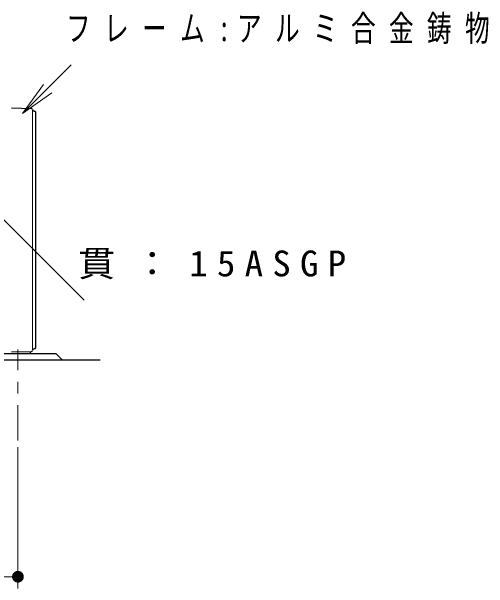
# Model space of a CAD drawing. Units: millimetres on the paper, scale 1:20. Extents: x -365 to 12, y -38 to 257.
# Drawn here: x -202.88 to -162.3, y 85.36 to 134.48 of the extents above; entities that cross this region are included whole.
import ezdxf

# ---------------------------------------------------------------- set-up
doc = ezdxf.new("R2010")
doc.units = ezdxf.units.MM
doc.linetypes.add('USER2', pattern=[6, 3, -1, 1, -1])
doc.layers.add('LY_1', color=7, linetype='Continuous', lineweight=25)
doc.styles.add('ＭＳ ゴシック', font='')
doc.styles.get('ＭＳ ゴシック').set_extended_font_data('MS Gothic')

# ---------------------------------------------------------------- blocks, each defined once
blk = doc.blocks.new('open_arrow')
at = {"color": 0, "linetype": 'Continuous', "lineweight": -2}
blk.add_lwpolyline([(7.5, 1.25), (0, 0), (7.5, -1.25)], dxfattribs=at)
blk = doc.blocks.new('filled_dot')
at = {"color": 0, "linetype": 'Continuous', "lineweight": -2, "const_width": 1.25}
blk.add_lwpolyline([(-0.625, 0, 1), (0.625, 0, 1)], format="xyb", close=True, dxfattribs=at)

msp = doc.modelspace()

# ---------------------------------------------------------------- linework, layer by layer
at = {"layer": 'LY_1', "lineweight": 13}
for p, q in [((-197.799, 129.937), (-201.929, 125.793)), ((-201.929, 125.793), (-200.165, 128.271)), ((-201.929, 125.793), (-199.811, 127.918)), ((-199.457, 127.565), (-201.929, 125.793)), ((-201.094, 126.105), (-201.094, 105.642)), ((-208.835, 122.036), (-196.709, 109.908)), ((-202.332, 97.395), (-202.332, 85.361)), ((-202.332, 86.361), (-276.332, 86.361))]:
    msp.add_line(p, q, dxfattribs=at)
at = {"layer": 'LY_1'}
for p, q in [((-202.875, 126.278), (-201.178, 126.228)), ((-200.832, 125.942), (-200.832, 105.833)), ((-199.082, 105.338), (-205.582, 105.338)), ((-202.875, 105.495), (-201.178, 105.546)), ((-201.294, 105.542), (-201.294, 105.338)), ((-199.082, 105.338), (-198.582, 104.838)), ((-272.582, 104.838), (-195.327, 104.838))]:
    msp.add_line(p, q, dxfattribs=at)
at = {"layer": 'LY_1', "linetype": 'USER2', "lineweight": 13}
msp.add_line((-202.332, 97.961), (-202.332, 105.695), dxfattribs=at)
at = {"layer": 'LY_1'}
for centre, radius, start, end in [((-201.182, 126.128), 0.1, 15.6243, 88), ((-200.869, 126.215), 0.225, 195.6243, 267.2924), ((-200.882, 125.94), 0.05, 360, 87.2924), ((-201.182, 105.646), 0.1, 272, 344.3757), ((-200.869, 105.558), 0.225, 92.7076, 164.3757), ((-200.882, 105.833), 0.05, 272.7076, 0)]:
    msp.add_arc(centre, radius, start, end, dxfattribs=at)

# ---------------------------------------------------------------- block references
at = {"layer": 'LY_1', "lineweight": 13}
for name, p, xscale, yscale, rotation in [('open_arrow', (-197.799, 129.937), 0.001, 0.001, 225.1), ('filled_dot', (-202.332, 86.361), 0.4, 0.4, 180)]:
    msp.add_blockref(name, p, dxfattribs=dict(at, xscale=xscale, yscale=yscale, rotation=rotation))

# ---------------------------------------------------------------- texts
at = {"layer": 'LY_1', "char_height": 2.199, "attachment_point": 4, "style": 'ＭＳ ゴシック'}
for s, insert in [('\\T1.54;\\W0.7;フレーム:アルミ合金鋳物', (-198.242, 132.937)), ('\\T1.5;\\W1.05;貫：15ASGP', (-197.205, 112.908))]:
    msp.add_mtext(s, dxfattribs=dict(at, insert=insert))

doc.saveas('drawing.dxf')
